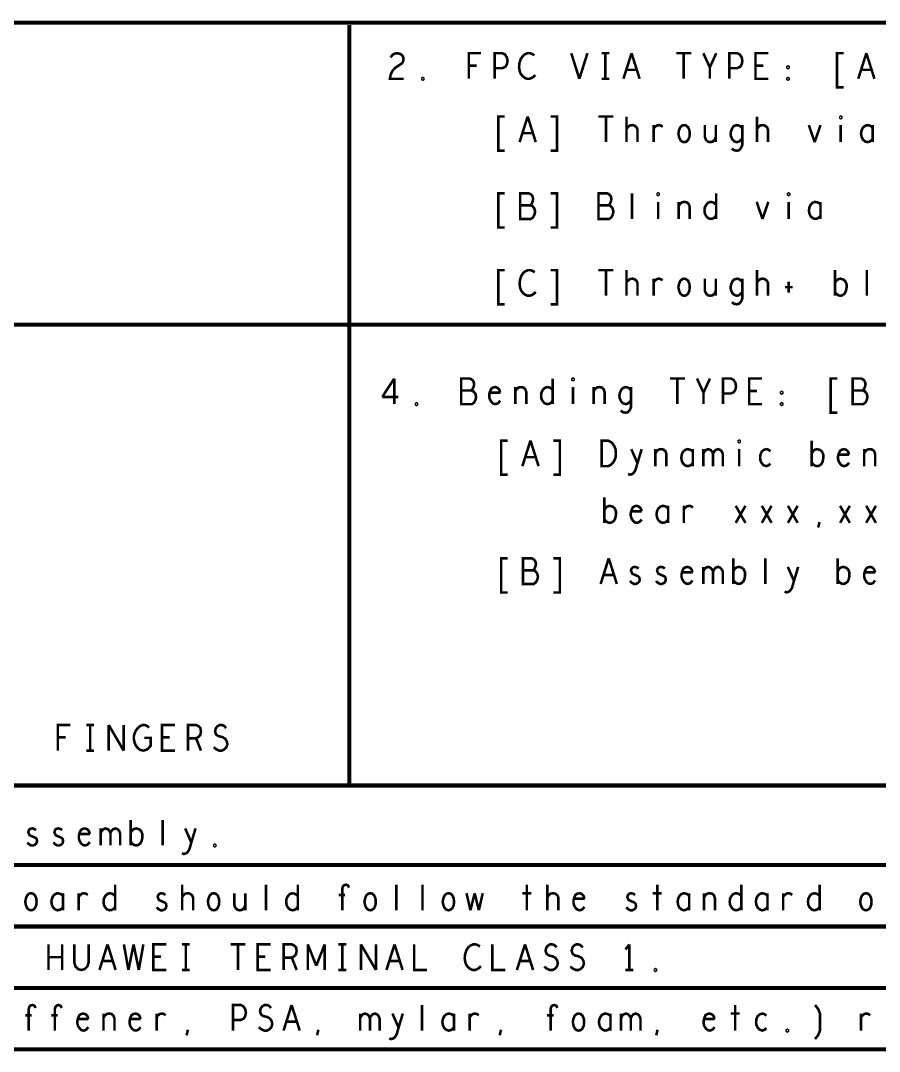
# Model space of a CAD drawing. Header units: millimetres. Extents: x 3885 to 4350, y -149 to 182.
# Drawn here: x 3971.9 to 4014.5, y 6.2 to 57.3 of the extents above; entities that cross this region are included whole.
import ezdxf

# ---------------------------------------------------------------- set-up
doc = ezdxf.new("R2010")
doc.units = ezdxf.units.MM
doc.header["$LTSCALE"] = 23.1
doc.layers.get('0').update_dxf_attribs({"linetype": 'CONTINUOUS'})

msp = doc.modelspace()

# ---------------------------------------------------------------- linework, layer by layer
for points, const_width in [([(3931.728, 57.195), (4058.256, 57.195)], 0.203), ([(3988.171, 57.086), (3988.171, 19.349), (4058.256, 19.349)], 0.203), ([(3990.222, 55.469), (3990.318, 55.596), (3990.431, 55.659), (3990.559, 55.68), (3990.72, 55.638), (3990.833, 55.532), (3990.865, 55.405), (3990.849, 55.278), (3990.784, 55.172), (3990.463, 54.961), (3990.318, 54.812), (3990.222, 54.601), (3990.189, 54.41), (3990.865, 54.41)], 0.127), ([(3994.108, 54.41), (3994.108, 55.68), (3994.719, 55.68)], 0.127), ([(3995.387, 54.41), (3995.387, 55.68), (3995.773, 55.68), (3995.902, 55.617), (3995.998, 55.469), (3996.031, 55.299), (3995.998, 55.13), (3995.918, 55.003), (3995.773, 54.939), (3995.387, 54.939)], 0.127), ([(3997.358, 55.574), (3997.261, 55.638), (3997.149, 55.68), (3997.02, 55.68), (3996.875, 55.617), (3996.763, 55.511), (3996.682, 55.384), (3996.618, 55.172), (3996.602, 54.982), (3996.634, 54.791), (3996.682, 54.664), (3996.779, 54.537), (3996.892, 54.453), (3997.004, 54.41), (3997.117, 54.41), (3997.229, 54.453), (3997.326, 54.516), (3997.406, 54.601)], 0.127), ([(3999.193, 55.68), (3999.595, 54.41)], 0.127), ([(3999.595, 54.41), (3999.997, 55.68)], 0.127), ([(4000.697, 55.68), (4001.083, 55.68)], 0.127), ([(4000.89, 55.68), (4000.89, 54.41)], 0.127), ([(4001.784, 54.41), (4002.186, 55.68)], 0.127), ([(4002.186, 55.68), (4002.588, 54.41)], 0.127), ([(4004.406, 55.68), (4005.147, 55.68)], 0.127), ([(4004.777, 55.68), (4004.777, 54.41)], 0.127), ([(4006.072, 54.41), (4006.072, 54.982), (4005.75, 55.68)], 0.127), ([(4006.394, 55.68), (4006.072, 54.982)], 0.127), ([(4007.046, 54.41), (4007.046, 55.68), (4007.432, 55.68), (4007.56, 55.617), (4007.657, 55.469), (4007.689, 55.299), (4007.657, 55.13), (4007.576, 55.003), (4007.432, 54.939), (4007.046, 54.939)], 0.127), ([(4008.985, 54.41), (4008.341, 54.41), (4008.341, 55.68), (4008.985, 55.68)], 0.127), ([(4012.71, 55.68), (4012.388, 55.68), (4012.388, 53.987), (4012.71, 53.987)], 0.127), ([(4013.442, 54.41), (4013.844, 55.68)], 0.127), ([(4013.844, 55.68), (4014.246, 54.41)], 0.127), ([(3994.494, 55.066), (3994.108, 55.066)], 0.127), ([(4002.443, 54.855), (4001.928, 54.855)], 0.127), ([(4008.727, 55.066), (4008.341, 55.066)], 0.127), ([(4014.102, 54.855), (4013.587, 54.855)], 0.127), ([(4000.697, 54.41), (4001.083, 54.41)], 0.127), ([(3995.894, 52.537), (3995.573, 52.537), (3995.573, 50.843), (3995.894, 50.843)], 0.127), ([(3996.627, 51.267), (3997.029, 52.537)], 0.127), ([(3997.029, 52.537), (3997.431, 51.267)], 0.127), ([(3998.164, 50.843), (3998.485, 50.843), (3998.485, 52.537), (3998.164, 52.537)], 0.127), ([(4000.545, 52.537), (4001.285, 52.537)], 0.127), ([(4000.915, 52.537), (4000.915, 51.267)], 0.127), ([(4001.937, 51.267), (4001.937, 52.537)], 0.127), ([(4001.937, 51.923), (4002.018, 52.029), (4002.098, 52.092), (4002.227, 52.113), (4002.323, 52.092), (4002.436, 52.008), (4002.484, 51.881), (4002.484, 51.267)], 0.127), ([(4003.281, 51.944), (4003.361, 52.029), (4003.442, 52.092), (4003.554, 52.113), (4003.635, 52.092), (4003.731, 52.029)], 0.127), ([(4003.281, 51.267), (4003.281, 52.113)], 0.127), ([(4005.823, 52.113), (4005.823, 51.521), (4005.888, 51.373), (4005.984, 51.288), (4006.097, 51.267), (4006.209, 51.288), (4006.306, 51.373), (4006.37, 51.521)], 0.127), ([(4006.37, 51.267), (4006.37, 52.113)], 0.127), ([(4007.682, 51.944), (4007.618, 52.029), (4007.521, 52.092), (4007.408, 52.113), (4007.28, 52.071), (4007.199, 51.986), (4007.135, 51.838), (4007.103, 51.69), (4007.119, 51.563), (4007.183, 51.415), (4007.28, 51.309), (4007.408, 51.267), (4007.505, 51.288), (4007.618, 51.373), (4007.682, 51.457)], 0.127), ([(4007.167, 50.949), (4007.28, 50.865), (4007.408, 50.843), (4007.521, 50.865), (4007.618, 50.97), (4007.682, 51.119), (4007.682, 52.113)], 0.127), ([(4008.414, 51.267), (4008.414, 52.537)], 0.127), ([(4008.414, 51.923), (4008.495, 52.029), (4008.575, 52.092), (4008.704, 52.113), (4008.8, 52.092), (4008.913, 52.008), (4008.961, 51.881), (4008.961, 51.267)], 0.127), ([(4010.989, 52.113), (4011.278, 51.267)], 0.127), ([(4011.278, 51.267), (4011.568, 52.113)], 0.127), ([(4012.574, 52.113), (4012.574, 51.267)], 0.127), ([(4014.159, 51.965), (4014.095, 52.05), (4013.998, 52.092), (4013.885, 52.113), (4013.773, 52.071), (4013.676, 51.986), (4013.612, 51.859), (4013.58, 51.69), (4013.612, 51.521), (4013.676, 51.394), (4013.773, 51.309), (4013.885, 51.267), (4013.998, 51.288), (4014.095, 51.351), (4014.159, 51.436)], 0.127), ([(4014.159, 51.267), (4014.159, 52.113)], 0.127), ([(3997.286, 51.711), (3996.772, 51.711)], 0.127), ([(3995.894, 48.727), (3995.573, 48.727), (3995.573, 47.033), (3995.894, 47.033)], 0.127), ([(3997.158, 48.134), (3997.222, 48.198), (3997.27, 48.303), (3997.303, 48.452), (3997.27, 48.579), (3997.206, 48.663), (3997.093, 48.727), (3996.659, 48.727), (3996.659, 47.457), (3997.19, 47.457), (3997.303, 47.541), (3997.367, 47.668), (3997.399, 47.817), (3997.367, 47.965), (3997.27, 48.092), (3997.158, 48.134), (3996.659, 48.134)], 0.127), ([(3998.164, 47.033), (3998.485, 47.033), (3998.485, 48.727), (3998.164, 48.727)], 0.127), ([(4001.044, 48.134), (4001.108, 48.198), (4001.157, 48.303), (4001.189, 48.452), (4001.157, 48.579), (4001.092, 48.663), (4000.979, 48.727), (4000.545, 48.727), (4000.545, 47.457), (4001.076, 47.457), (4001.189, 47.541), (4001.253, 47.668), (4001.285, 47.817), (4001.253, 47.965), (4001.157, 48.092), (4001.044, 48.134), (4000.545, 48.134)], 0.127), ([(4002.211, 47.457), (4002.211, 48.727)], 0.127), ([(4006.386, 48.727), (4006.386, 47.457)], 0.127), ([(4003.506, 48.303), (4003.506, 47.457)], 0.127), ([(4004.528, 48.092), (4004.592, 48.198), (4004.689, 48.282), (4004.817, 48.303), (4004.93, 48.282), (4005.027, 48.198), (4005.075, 48.049), (4005.075, 47.457)], 0.127), ([(4004.528, 47.457), (4004.528, 48.303)], 0.127), ([(4006.386, 47.647), (4006.322, 47.541), (4006.226, 47.478), (4006.113, 47.457), (4005.984, 47.499), (4005.888, 47.605), (4005.823, 47.732), (4005.807, 47.88), (4005.823, 48.028), (4005.888, 48.155), (4005.984, 48.261), (4006.113, 48.303), (4006.226, 48.282), (4006.306, 48.24), (4006.386, 48.155)], 0.127), ([(4008.398, 48.303), (4008.688, 47.457)], 0.127), ([(4008.688, 47.457), (4008.977, 48.303)], 0.127), ([(4009.983, 48.303), (4009.983, 47.457)], 0.127), ([(4011.568, 48.155), (4011.504, 48.24), (4011.407, 48.282), (4011.294, 48.303), (4011.182, 48.261), (4011.085, 48.176), (4011.021, 48.049), (4010.989, 47.88), (4011.021, 47.711), (4011.085, 47.584), (4011.182, 47.499), (4011.294, 47.457), (4011.407, 47.478), (4011.504, 47.541), (4011.568, 47.626)], 0.127), ([(4011.568, 47.457), (4011.568, 48.303)], 0.127), ([(3995.894, 44.917), (3995.573, 44.917), (3995.573, 43.223), (3995.894, 43.223)], 0.127), ([(3997.383, 44.811), (3997.286, 44.874), (3997.174, 44.917), (3997.045, 44.917), (3996.9, 44.853), (3996.788, 44.747), (3996.707, 44.62), (3996.643, 44.409), (3996.627, 44.218), (3996.659, 44.028), (3996.707, 43.901), (3996.804, 43.774), (3996.917, 43.689), (3997.029, 43.647), (3997.142, 43.647), (3997.254, 43.689), (3997.351, 43.753), (3997.431, 43.837)], 0.127), ([(3998.164, 43.223), (3998.485, 43.223), (3998.485, 44.917), (3998.164, 44.917)], 0.127), ([(4000.545, 44.917), (4001.285, 44.917)], 0.127), ([(4000.915, 44.917), (4000.915, 43.647)], 0.127), ([(4001.937, 43.647), (4001.937, 44.917)], 0.127), ([(4001.937, 44.303), (4002.018, 44.409), (4002.098, 44.472), (4002.227, 44.493), (4002.323, 44.472), (4002.436, 44.388), (4002.484, 44.261), (4002.484, 43.647)], 0.127), ([(4003.281, 44.324), (4003.361, 44.409), (4003.442, 44.472), (4003.554, 44.493), (4003.635, 44.472), (4003.731, 44.409)], 0.127), ([(4003.281, 43.647), (4003.281, 44.493)], 0.127), ([(4005.823, 44.493), (4005.823, 43.901), (4005.888, 43.753), (4005.984, 43.668), (4006.097, 43.647), (4006.209, 43.668), (4006.306, 43.753), (4006.37, 43.901)], 0.127), ([(4006.37, 43.647), (4006.37, 44.493)], 0.127), ([(4007.682, 44.324), (4007.618, 44.409), (4007.521, 44.472), (4007.408, 44.493), (4007.28, 44.451), (4007.199, 44.366), (4007.135, 44.218), (4007.103, 44.07), (4007.119, 43.943), (4007.183, 43.795), (4007.28, 43.689), (4007.408, 43.647), (4007.505, 43.668), (4007.618, 43.753), (4007.682, 43.837)], 0.127), ([(4007.167, 43.329), (4007.28, 43.245), (4007.408, 43.223), (4007.521, 43.245), (4007.618, 43.35), (4007.682, 43.499), (4007.682, 44.493)], 0.127), ([(4008.414, 43.647), (4008.414, 44.917)], 0.127), ([(4008.414, 44.303), (4008.495, 44.409), (4008.575, 44.472), (4008.704, 44.493), (4008.8, 44.472), (4008.913, 44.388), (4008.961, 44.261), (4008.961, 43.647)], 0.127), ([(4012.284, 43.647), (4012.284, 44.917)], 0.127), ([(4012.284, 44.282), (4012.365, 44.409), (4012.461, 44.472), (4012.558, 44.493), (4012.703, 44.451), (4012.799, 44.366), (4012.863, 44.218), (4012.863, 44.049), (4012.831, 43.88), (4012.767, 43.753), (4012.654, 43.668), (4012.558, 43.647), (4012.461, 43.668), (4012.365, 43.731), (4012.284, 43.837)], 0.127), ([(4013.869, 43.647), (4013.869, 44.917)], 0.127), ([(4009.806, 44.07), (4010.192, 44.07)], 0.127), ([(4009.983, 44.345), (4009.983, 43.795)], 0.127), ([(3931.728, 42.209), (4058.256, 42.209)], 0.203), ([(3990.406, 39.538), (3989.811, 38.628)], 0.127), ([(3990.406, 38.268), (3990.406, 39.538)], 0.127), ([(3994.228, 38.946), (3994.292, 39.009), (3994.341, 39.115), (3994.373, 39.263), (3994.341, 39.39), (3994.276, 39.475), (3994.164, 39.538), (3993.729, 39.538), (3993.729, 38.268), (3994.26, 38.268), (3994.373, 38.353), (3994.437, 38.48), (3994.469, 38.628), (3994.437, 38.776), (3994.341, 38.903), (3994.228, 38.946), (3993.729, 38.946)], 0.127), ([(3998.275, 39.538), (3998.275, 38.268)], 0.127), ([(4004.093, 39.538), (4004.833, 39.538)], 0.127), ([(4004.463, 39.538), (4004.463, 38.268)], 0.127), ([(4005.758, 38.268), (4005.758, 38.84), (4005.436, 39.538)], 0.127), ([(4006.08, 39.538), (4005.758, 38.84)], 0.127), ([(4006.732, 38.268), (4006.732, 39.538), (4007.118, 39.538), (4007.246, 39.475), (4007.343, 39.327), (4007.375, 39.157), (4007.343, 38.988), (4007.262, 38.861), (4007.118, 38.797), (4006.732, 38.797)], 0.127), ([(4008.671, 38.268), (4008.027, 38.268), (4008.027, 39.538), (4008.671, 39.538)], 0.127), ([(4012.396, 39.538), (4012.074, 39.538), (4012.074, 37.845), (4012.396, 37.845)], 0.127), ([(4013.659, 38.946), (4013.723, 39.009), (4013.772, 39.115), (4013.804, 39.263), (4013.772, 39.39), (4013.707, 39.475), (4013.595, 39.538), (4013.16, 39.538), (4013.16, 38.268), (4013.691, 38.268), (4013.804, 38.353), (4013.868, 38.48), (4013.9, 38.628), (4013.868, 38.776), (4013.772, 38.903), (4013.659, 38.946), (4013.16, 38.946)], 0.127), ([(3995.668, 38.84), (3995.62, 38.988), (3995.54, 39.073), (3995.427, 39.115), (3995.314, 39.094), (3995.218, 39.03), (3995.153, 38.882), (3995.121, 38.755), (3995.121, 38.628), (3995.153, 38.501), (3995.234, 38.374), (3995.331, 38.289), (3995.443, 38.268), (3995.556, 38.311), (3995.668, 38.438)], 0.127), ([(3995.153, 38.84), (3995.668, 38.84)], 0.127), ([(3996.417, 38.903), (3996.481, 39.009), (3996.578, 39.094), (3996.706, 39.115), (3996.819, 39.094), (3996.915, 39.009), (3996.964, 38.861), (3996.964, 38.268)], 0.127), ([(3996.417, 38.268), (3996.417, 39.115)], 0.127), ([(3998.275, 38.459), (3998.211, 38.353), (3998.114, 38.289), (3998.002, 38.268), (3997.873, 38.311), (3997.777, 38.416), (3997.712, 38.543), (3997.696, 38.692), (3997.712, 38.84), (3997.777, 38.967), (3997.873, 39.073), (3998.002, 39.115), (3998.114, 39.094), (3998.195, 39.051), (3998.275, 38.967)], 0.127), ([(3999.281, 39.115), (3999.281, 38.268)], 0.127), ([(4000.303, 38.903), (4000.367, 39.009), (4000.464, 39.094), (4000.592, 39.115), (4000.705, 39.094), (4000.802, 39.009), (4000.85, 38.861), (4000.85, 38.268)], 0.127), ([(4000.303, 38.268), (4000.303, 39.115)], 0.127), ([(4002.161, 38.946), (4002.097, 39.03), (4002.001, 39.094), (4001.888, 39.115), (4001.759, 39.073), (4001.679, 38.988), (4001.614, 38.84), (4001.582, 38.692), (4001.598, 38.565), (4001.663, 38.416), (4001.759, 38.311), (4001.888, 38.268), (4001.984, 38.289), (4002.097, 38.374), (4002.161, 38.459)], 0.127), ([(4001.646, 37.951), (4001.759, 37.866), (4001.888, 37.845), (4002.001, 37.866), (4002.097, 37.972), (4002.161, 38.12), (4002.161, 39.115)], 0.127), ([(4008.413, 38.924), (4008.027, 38.924)], 0.127), ([(3989.811, 38.628), (3990.615, 38.628)], 0.127), ([(3996.034, 36.461), (3995.712, 36.461), (3995.712, 34.767), (3996.034, 34.767)], 0.127), ([(3996.766, 35.191), (3997.168, 36.461)], 0.127), ([(3997.168, 36.461), (3997.571, 35.191)], 0.127), ([(3998.303, 34.767), (3998.625, 34.767), (3998.625, 36.461), (3998.303, 36.461)], 0.127), ([(4011.128, 35.191), (4011.128, 36.461)], 0.127), ([(4002.012, 34.81), (4002.109, 34.767), (4002.238, 34.81), (4002.318, 34.894), (4002.382, 35), (4002.479, 35.339), (4002.688, 36.037)], 0.127), ([(4002.173, 36.037), (4002.479, 35.339)], 0.127), ([(4003.372, 35.826), (4003.436, 35.932), (4003.533, 36.016), (4003.661, 36.037), (4003.774, 36.016), (4003.871, 35.932), (4003.919, 35.783), (4003.919, 35.191)], 0.127), ([(4003.372, 35.191), (4003.372, 36.037)], 0.127), ([(4005.23, 35.889), (4005.166, 35.974), (4005.07, 36.016), (4004.957, 36.037), (4004.844, 35.995), (4004.748, 35.91), (4004.684, 35.783), (4004.651, 35.614), (4004.684, 35.445), (4004.748, 35.318), (4004.844, 35.233), (4004.957, 35.191), (4005.07, 35.212), (4005.166, 35.275), (4005.23, 35.36)], 0.127), ([(4005.23, 35.191), (4005.23, 36.037)], 0.127), ([(4005.754, 35.805), (4005.802, 35.91), (4005.882, 35.995), (4005.995, 36.037), (4006.107, 35.995), (4006.188, 35.91), (4006.236, 35.805), (4006.236, 35.191)], 0.127), ([(4005.754, 35.191), (4005.754, 36.037)], 0.127), ([(4006.236, 35.805), (4006.285, 35.91), (4006.365, 35.995), (4006.478, 36.037), (4006.59, 35.995), (4006.671, 35.91), (4006.719, 35.783), (4006.719, 35.191)], 0.127), ([(4007.532, 36.037), (4007.532, 35.191)], 0.127), ([(4009.084, 35.932), (4008.972, 36.016), (4008.875, 36.037), (4008.747, 35.995), (4008.65, 35.91), (4008.586, 35.762), (4008.57, 35.614), (4008.586, 35.466), (4008.65, 35.339), (4008.747, 35.233), (4008.875, 35.191), (4008.988, 35.233), (4009.084, 35.318)], 0.127), ([(4011.128, 35.826), (4011.209, 35.953), (4011.305, 36.016), (4011.402, 36.037), (4011.547, 35.995), (4011.643, 35.91), (4011.707, 35.762), (4011.707, 35.593), (4011.675, 35.424), (4011.611, 35.297), (4011.498, 35.212), (4011.402, 35.191), (4011.305, 35.212), (4011.209, 35.275), (4011.128, 35.381)], 0.127), ([(4012.987, 35.762), (4012.939, 35.91), (4012.858, 35.995), (4012.746, 36.037), (4012.633, 36.016), (4012.536, 35.953), (4012.472, 35.805), (4012.44, 35.678), (4012.44, 35.551), (4012.472, 35.424), (4012.552, 35.297), (4012.649, 35.212), (4012.762, 35.191), (4012.874, 35.233), (4012.987, 35.36)], 0.127), ([(4012.472, 35.762), (4012.987, 35.762)], 0.127), ([(4013.735, 35.826), (4013.8, 35.932), (4013.896, 36.016), (4014.025, 36.037), (4014.137, 36.016), (4014.234, 35.932), (4014.282, 35.783), (4014.282, 35.191)], 0.127), ([(4013.735, 35.191), (4013.735, 36.037)], 0.127), ([(3997.426, 35.635), (3996.911, 35.635)], 0.127), ([(4000.834, 32.378), (4000.834, 33.648)], 0.127), ([(4000.834, 33.013), (4000.914, 33.14), (4001.011, 33.203), (4001.108, 33.224), (4001.252, 33.182), (4001.349, 33.097), (4001.413, 32.949), (4001.413, 32.78), (4001.381, 32.61), (4001.317, 32.483), (4001.204, 32.399), (4001.108, 32.378), (4001.011, 32.399), (4000.914, 32.462), (4000.834, 32.568)], 0.127), ([(4002.692, 32.949), (4002.644, 33.097), (4002.564, 33.182), (4002.451, 33.224), (4002.338, 33.203), (4002.242, 33.14), (4002.178, 32.991), (4002.145, 32.864), (4002.145, 32.737), (4002.178, 32.61), (4002.258, 32.483), (4002.355, 32.399), (4002.467, 32.378), (4002.58, 32.42), (4002.692, 32.547)], 0.127), ([(4004.004, 33.076), (4003.94, 33.161), (4003.843, 33.203), (4003.73, 33.224), (4003.618, 33.182), (4003.521, 33.097), (4003.457, 32.97), (4003.425, 32.801), (4003.457, 32.632), (4003.521, 32.505), (4003.618, 32.42), (4003.73, 32.378), (4003.843, 32.399), (4003.94, 32.462), (4004.004, 32.547)], 0.127), ([(4004.004, 32.378), (4004.004, 33.224)], 0.127), ([(4004.784, 33.055), (4004.865, 33.14), (4004.945, 33.203), (4005.058, 33.224), (4005.138, 33.203), (4005.235, 33.14)], 0.127), ([(4004.784, 32.378), (4004.784, 33.224)], 0.127), ([(4007.842, 33.224), (4007.359, 32.378)], 0.127), ([(4007.359, 33.224), (4007.842, 32.378)], 0.127), ([(4009.137, 33.224), (4008.655, 32.378)], 0.127), ([(4008.655, 33.224), (4009.137, 32.378)], 0.127), ([(4010.433, 33.224), (4009.95, 32.378)], 0.127), ([(4009.95, 33.224), (4010.433, 32.378)], 0.127), ([(4013.023, 33.224), (4012.541, 32.378)], 0.127), ([(4012.541, 33.224), (4013.023, 32.378)], 0.127), ([(4014.319, 33.224), (4013.836, 32.378)], 0.127), ([(4013.836, 33.224), (4014.319, 32.378)], 0.127), ([(4002.178, 32.949), (4002.692, 32.949)], 0.127), ([(4011.454, 32.145), (4011.519, 32.42)], 0.127), ([(3996.034, 30.619), (3995.712, 30.619), (3995.712, 28.925), (3996.034, 28.925)], 0.127), ([(3997.297, 30.026), (3997.362, 30.09), (3997.41, 30.195), (3997.442, 30.344), (3997.41, 30.471), (3997.346, 30.555), (3997.233, 30.619), (3996.798, 30.619), (3996.798, 29.349), (3997.329, 29.349), (3997.442, 29.433), (3997.506, 29.56), (3997.539, 29.709), (3997.506, 29.857), (3997.41, 29.984), (3997.297, 30.026), (3996.798, 30.026)], 0.127), ([(3998.303, 28.925), (3998.625, 28.925), (3998.625, 30.619), (3998.303, 30.619)], 0.127), ([(4000.653, 29.349), (4001.055, 30.619)], 0.127), ([(4001.055, 30.619), (4001.457, 29.349)], 0.127), ([(4002.109, 29.497), (4002.189, 29.412), (4002.302, 29.349), (4002.398, 29.349), (4002.495, 29.391), (4002.559, 29.455), (4002.591, 29.539), (4002.575, 29.666), (4002.511, 29.73), (4002.221, 29.857), (4002.157, 30.005), (4002.189, 30.111), (4002.254, 30.174), (4002.35, 30.195), (4002.447, 30.174), (4002.543, 30.111)], 0.127), ([(4003.404, 29.497), (4003.485, 29.412), (4003.597, 29.349), (4003.694, 29.349), (4003.79, 29.391), (4003.855, 29.455), (4003.887, 29.539), (4003.871, 29.666), (4003.806, 29.73), (4003.517, 29.857), (4003.452, 30.005), (4003.485, 30.111), (4003.549, 30.174), (4003.645, 30.195), (4003.742, 30.174), (4003.839, 30.111)], 0.127), ([(4005.214, 29.92), (4005.166, 30.068), (4005.086, 30.153), (4004.973, 30.195), (4004.86, 30.174), (4004.764, 30.111), (4004.7, 29.963), (4004.667, 29.836), (4004.667, 29.709), (4004.7, 29.582), (4004.78, 29.455), (4004.877, 29.37), (4004.989, 29.349), (4005.102, 29.391), (4005.214, 29.518)], 0.127), ([(4005.754, 29.963), (4005.802, 30.068), (4005.882, 30.153), (4005.995, 30.195), (4006.107, 30.153), (4006.188, 30.068), (4006.236, 29.963), (4006.236, 29.349)], 0.127), ([(4005.754, 29.349), (4005.754, 30.195)], 0.127), ([(4006.236, 29.963), (4006.285, 30.068), (4006.365, 30.153), (4006.478, 30.195), (4006.59, 30.153), (4006.671, 30.068), (4006.719, 29.941), (4006.719, 29.349)], 0.127), ([(4007.242, 29.349), (4007.242, 30.619)], 0.127), ([(4007.242, 29.984), (4007.323, 30.111), (4007.419, 30.174), (4007.516, 30.195), (4007.66, 30.153), (4007.757, 30.068), (4007.821, 29.92), (4007.821, 29.751), (4007.789, 29.582), (4007.725, 29.455), (4007.612, 29.37), (4007.516, 29.349), (4007.419, 29.37), (4007.323, 29.433), (4007.242, 29.539)], 0.127), ([(4008.827, 29.349), (4008.827, 30.619)], 0.127), ([(4009.785, 28.968), (4009.881, 28.925), (4010.01, 28.968), (4010.09, 29.052), (4010.155, 29.158), (4010.251, 29.497), (4010.46, 30.195)], 0.127), ([(4009.945, 30.195), (4010.251, 29.497)], 0.127), ([(4012.424, 29.349), (4012.424, 30.619)], 0.127), ([(4012.424, 29.984), (4012.504, 30.111), (4012.601, 30.174), (4012.697, 30.195), (4012.842, 30.153), (4012.939, 30.068), (4013.003, 29.92), (4013.003, 29.751), (4012.971, 29.582), (4012.906, 29.455), (4012.794, 29.37), (4012.697, 29.349), (4012.601, 29.37), (4012.504, 29.433), (4012.424, 29.539)], 0.127), ([(4014.282, 29.92), (4014.234, 30.068), (4014.153, 30.153), (4014.041, 30.195), (4013.928, 30.174), (4013.832, 30.111), (4013.767, 29.963), (4013.735, 29.836), (4013.735, 29.709), (4013.767, 29.582), (4013.848, 29.455), (4013.944, 29.37), (4014.057, 29.349), (4014.169, 29.391), (4014.282, 29.518)], 0.127), ([(4001.312, 29.793), (4000.797, 29.793)], 0.127), ([(4004.7, 29.92), (4005.214, 29.92)], 0.127), ([(4013.767, 29.92), (4014.282, 29.92)], 0.127), ([(3973.705, 21.077), (3973.705, 22.347), (3974.316, 22.347)], 0.127), ([(3975.113, 22.347), (3975.499, 22.347)], 0.127), ([(3975.306, 22.347), (3975.306, 21.077)], 0.127), ([(3976.231, 21.077), (3976.231, 22.347)], 0.127), ([(3976.231, 22.347), (3976.971, 21.077)], 0.127), ([(3976.971, 21.077), (3976.971, 22.347)], 0.127), ([(3977.993, 21.712), (3978.315, 21.712), (3978.315, 21.331), (3978.218, 21.204), (3978.106, 21.12), (3977.945, 21.077), (3977.784, 21.12), (3977.671, 21.204), (3977.575, 21.331), (3977.51, 21.479), (3977.478, 21.649), (3977.478, 21.797), (3977.51, 21.924), (3977.575, 22.072), (3977.671, 22.199), (3977.768, 22.284), (3977.896, 22.347), (3978.009, 22.347), (3978.138, 22.305), (3978.234, 22.22)], 0.127), ([(3979.514, 21.077), (3978.87, 21.077), (3978.87, 22.347), (3979.514, 22.347)], 0.127), ([(3980.165, 21.077), (3980.165, 22.347), (3980.568, 22.347), (3980.696, 22.284), (3980.777, 22.199), (3980.809, 22.03), (3980.777, 21.86), (3980.68, 21.755), (3980.568, 21.691), (3980.165, 21.691)], 0.127), ([(3981.445, 21.247), (3981.574, 21.141), (3981.718, 21.077), (3981.847, 21.077), (3981.976, 21.141), (3982.072, 21.247), (3982.12, 21.395), (3982.088, 21.543), (3982.008, 21.67), (3981.863, 21.755), (3981.67, 21.797), (3981.557, 21.882), (3981.509, 22.03), (3981.541, 22.178), (3981.622, 22.284), (3981.734, 22.347), (3981.847, 22.347), (3981.96, 22.305), (3982.056, 22.199)], 0.127), ([(3974.091, 21.733), (3973.705, 21.733)], 0.127), ([(3979.256, 21.733), (3978.87, 21.733)], 0.127), ([(3980.568, 21.691), (3980.809, 21.077)], 0.127), ([(3975.113, 21.077), (3975.499, 21.077)], 0.127), ([(3931.728, 19.349), (3988.171, 19.349)], 0.203), ([(3977.32, 16.372), (3977.32, 17.642)], 0.127), ([(3978.905, 16.372), (3978.905, 17.642)], 0.127), ([(3972.187, 16.52), (3972.268, 16.436), (3972.38, 16.372), (3972.477, 16.372), (3972.573, 16.414), (3972.637, 16.478), (3972.67, 16.563), (3972.654, 16.69), (3972.589, 16.753), (3972.3, 16.88), (3972.235, 17.028), (3972.268, 17.134), (3972.332, 17.198), (3972.428, 17.219), (3972.525, 17.198), (3972.621, 17.134)], 0.127), ([(3973.482, 16.52), (3973.563, 16.436), (3973.676, 16.372), (3973.772, 16.372), (3973.869, 16.414), (3973.933, 16.478), (3973.965, 16.563), (3973.949, 16.69), (3973.885, 16.753), (3973.595, 16.88), (3973.531, 17.028), (3973.563, 17.134), (3973.627, 17.198), (3973.724, 17.219), (3973.82, 17.198), (3973.917, 17.134)], 0.127), ([(3975.293, 16.944), (3975.244, 17.092), (3975.164, 17.176), (3975.051, 17.219), (3974.939, 17.198), (3974.842, 17.134), (3974.778, 16.986), (3974.746, 16.859), (3974.746, 16.732), (3974.778, 16.605), (3974.858, 16.478), (3974.955, 16.393), (3975.067, 16.372), (3975.18, 16.414), (3975.293, 16.541)], 0.127), ([(3974.778, 16.944), (3975.293, 16.944)], 0.127), ([(3975.832, 16.986), (3975.88, 17.092), (3975.961, 17.176), (3976.073, 17.219), (3976.186, 17.176), (3976.266, 17.092), (3976.315, 16.986), (3976.315, 16.372)], 0.127), ([(3975.832, 16.372), (3975.832, 17.219)], 0.127), ([(3976.315, 16.986), (3976.363, 17.092), (3976.443, 17.176), (3976.556, 17.219), (3976.668, 17.176), (3976.749, 17.092), (3976.797, 16.965), (3976.797, 16.372)], 0.127), ([(3977.32, 17.007), (3977.401, 17.134), (3977.497, 17.198), (3977.594, 17.219), (3977.739, 17.176), (3977.835, 17.092), (3977.9, 16.944), (3977.9, 16.774), (3977.867, 16.605), (3977.803, 16.478), (3977.69, 16.393), (3977.594, 16.372), (3977.497, 16.393), (3977.401, 16.457), (3977.32, 16.563)], 0.127), ([(3979.863, 15.991), (3979.959, 15.949), (3980.088, 15.991), (3980.169, 16.076), (3980.233, 16.182), (3980.33, 16.52), (3980.539, 17.219)], 0.127), ([(3980.024, 17.219), (3980.33, 16.52)], 0.127), ([(3931.747, 15.401), (4058.256, 15.401)], 0.203), ([(3976.55, 14.427), (3976.55, 13.157)], 0.127), ([(3979.873, 13.157), (3979.873, 14.427)], 0.127), ([(3984.033, 13.157), (3984.033, 14.427)], 0.127), ([(3985.618, 14.427), (3985.618, 13.157)], 0.127), ([(3987.823, 13.157), (3987.823, 14.236), (3987.855, 14.342), (3987.919, 14.406), (3988.016, 14.427), (3988.112, 14.384), (3988.16, 14.279)], 0.127), ([(3990.51, 13.157), (3990.51, 14.427)], 0.127), ([(3991.805, 13.157), (3991.805, 14.427)], 0.127), ([(3996.987, 14.427), (3996.987, 13.157)], 0.127), ([(3998.009, 13.157), (3998.009, 14.427)], 0.127), ([(4003.464, 14.427), (4003.464, 13.157)], 0.127), ([(4007.64, 14.427), (4007.64, 13.157)], 0.127), ([(4011.526, 14.427), (4011.526, 13.157)], 0.127), ([(3973.959, 13.855), (3973.895, 13.94), (3973.798, 13.982), (3973.686, 14.003), (3973.573, 13.961), (3973.477, 13.876), (3973.412, 13.749), (3973.38, 13.58), (3973.412, 13.411), (3973.477, 13.284), (3973.573, 13.199), (3973.686, 13.157), (3973.798, 13.178), (3973.895, 13.241), (3973.959, 13.326)], 0.127), ([(3973.959, 13.157), (3973.959, 14.003)], 0.127), ([(3974.74, 13.834), (3974.82, 13.919), (3974.901, 13.982), (3975.013, 14.003), (3975.094, 13.982), (3975.19, 13.919)], 0.127), ([(3974.74, 13.157), (3974.74, 14.003)], 0.127), ([(3976.55, 13.347), (3976.486, 13.241), (3976.389, 13.178), (3976.276, 13.157), (3976.148, 13.199), (3976.051, 13.305), (3975.987, 13.432), (3975.971, 13.58), (3975.987, 13.728), (3976.051, 13.855), (3976.148, 13.961), (3976.276, 14.003), (3976.389, 13.982), (3976.47, 13.94), (3976.55, 13.855)], 0.127), ([(3978.61, 13.305), (3978.69, 13.22), (3978.803, 13.157), (3978.9, 13.157), (3978.996, 13.199), (3979.06, 13.263), (3979.093, 13.347), (3979.077, 13.474), (3979.012, 13.538), (3978.722, 13.665), (3978.658, 13.813), (3978.69, 13.919), (3978.755, 13.982), (3978.851, 14.003), (3978.948, 13.982), (3979.044, 13.919)], 0.127), ([(3979.873, 13.813), (3979.954, 13.919), (3980.034, 13.982), (3980.163, 14.003), (3980.259, 13.982), (3980.372, 13.898), (3980.42, 13.771), (3980.42, 13.157)], 0.127), ([(3982.464, 14.003), (3982.464, 13.411), (3982.528, 13.263), (3982.625, 13.178), (3982.737, 13.157), (3982.85, 13.178), (3982.947, 13.263), (3983.011, 13.411)], 0.127), ([(3983.011, 13.157), (3983.011, 14.003)], 0.127), ([(3985.618, 13.347), (3985.554, 13.241), (3985.457, 13.178), (3985.344, 13.157), (3985.216, 13.199), (3985.119, 13.305), (3985.055, 13.432), (3985.039, 13.58), (3985.055, 13.728), (3985.119, 13.855), (3985.216, 13.961), (3985.344, 14.003), (3985.457, 13.982), (3985.537, 13.94), (3985.618, 13.855)], 0.127), ([(3987.967, 13.919), (3987.646, 13.919)], 0.127), ([(3993.994, 14.003), (3994.187, 13.157)], 0.127), ([(3994.187, 13.157), (3994.396, 14.003)], 0.127), ([(3994.396, 14.003), (3994.605, 13.157)], 0.127), ([(3994.605, 13.157), (3994.798, 14.003)], 0.127), ([(3996.762, 14.003), (3997.212, 14.003)], 0.127), ([(3998.009, 13.813), (3998.089, 13.919), (3998.17, 13.982), (3998.298, 14.003), (3998.395, 13.982), (3998.508, 13.898), (3998.556, 13.771), (3998.556, 13.157)], 0.127), ([(3999.851, 13.728), (3999.803, 13.876), (3999.722, 13.961), (3999.61, 14.003), (3999.497, 13.982), (3999.401, 13.919), (3999.336, 13.771), (3999.304, 13.644), (3999.304, 13.517), (3999.336, 13.39), (3999.417, 13.263), (3999.513, 13.178), (3999.626, 13.157), (3999.738, 13.199), (3999.851, 13.326)], 0.127), ([(4001.927, 13.305), (4002.008, 13.22), (4002.12, 13.157), (4002.217, 13.157), (4002.313, 13.199), (4002.378, 13.263), (4002.41, 13.347), (4002.394, 13.474), (4002.329, 13.538), (4002.04, 13.665), (4001.975, 13.813), (4002.008, 13.919), (4002.072, 13.982), (4002.168, 14.003), (4002.265, 13.982), (4002.361, 13.919)], 0.127), ([(4003.239, 14.003), (4003.689, 14.003)], 0.127), ([(4005.049, 13.855), (4004.985, 13.94), (4004.888, 13.982), (4004.775, 14.003), (4004.663, 13.961), (4004.566, 13.876), (4004.502, 13.749), (4004.47, 13.58), (4004.502, 13.411), (4004.566, 13.284), (4004.663, 13.199), (4004.775, 13.157), (4004.888, 13.178), (4004.985, 13.241), (4005.049, 13.326)], 0.127), ([(4005.049, 13.157), (4005.049, 14.003)], 0.127), ([(4005.781, 13.792), (4005.846, 13.898), (4005.942, 13.982), (4006.071, 14.003), (4006.183, 13.982), (4006.28, 13.898), (4006.328, 13.749), (4006.328, 13.157)], 0.127), ([(4005.781, 13.157), (4005.781, 14.003)], 0.127), ([(4007.64, 13.347), (4007.575, 13.241), (4007.479, 13.178), (4007.366, 13.157), (4007.238, 13.199), (4007.141, 13.305), (4007.077, 13.432), (4007.06, 13.58), (4007.077, 13.728), (4007.141, 13.855), (4007.238, 13.961), (4007.366, 14.003), (4007.479, 13.982), (4007.559, 13.94), (4007.64, 13.855)], 0.127), ([(4008.935, 13.855), (4008.871, 13.94), (4008.774, 13.982), (4008.661, 14.003), (4008.549, 13.961), (4008.452, 13.876), (4008.388, 13.749), (4008.356, 13.58), (4008.388, 13.411), (4008.452, 13.284), (4008.549, 13.199), (4008.661, 13.157), (4008.774, 13.178), (4008.871, 13.241), (4008.935, 13.326)], 0.127), ([(4008.935, 13.157), (4008.935, 14.003)], 0.127), ([(4009.716, 13.834), (4009.796, 13.919), (4009.877, 13.982), (4009.989, 14.003), (4010.07, 13.982), (4010.166, 13.919)], 0.127), ([(4009.716, 13.157), (4009.716, 14.003)], 0.127), ([(4011.526, 13.347), (4011.462, 13.241), (4011.365, 13.178), (4011.252, 13.157), (4011.124, 13.199), (4011.027, 13.305), (4010.963, 13.432), (4010.947, 13.58), (4010.963, 13.728), (4011.027, 13.855), (4011.124, 13.961), (4011.252, 14.003), (4011.365, 13.982), (4011.445, 13.94), (4011.526, 13.855)], 0.127), ([(3999.336, 13.728), (3999.851, 13.728)], 0.127), ([(3931.747, 12.353), (4058.256, 12.353)], 0.203), ([(3973.241, 10.194), (3973.241, 11.464)], 0.127), ([(3973.917, 11.464), (3973.917, 10.194)], 0.127), ([(3974.52, 11.464), (3974.52, 10.554), (3974.585, 10.364), (3974.713, 10.237), (3974.874, 10.194), (3975.035, 10.237), (3975.164, 10.364), (3975.228, 10.554), (3975.228, 11.464)], 0.127), ([(3975.767, 10.194), (3976.17, 11.464)], 0.127), ([(3976.17, 11.464), (3976.572, 10.194)], 0.127), ([(3976.982, 11.464), (3977.208, 10.194)], 0.127), ([(3977.208, 10.194), (3977.465, 11.464)], 0.127), ([(3977.465, 11.464), (3977.722, 10.194)], 0.127), ([(3977.722, 10.194), (3977.948, 11.464)], 0.127), ([(3979.082, 10.194), (3978.439, 10.194), (3978.439, 11.464), (3979.082, 11.464)], 0.127), ([(3979.863, 11.464), (3980.249, 11.464)], 0.127), ([(3980.056, 11.464), (3980.056, 10.194)], 0.127), ([(3982.276, 11.464), (3983.017, 11.464)], 0.127), ([(3982.647, 11.464), (3982.647, 10.194)], 0.127), ([(3984.264, 10.194), (3983.62, 10.194), (3983.62, 11.464), (3984.264, 11.464)], 0.127), ([(3984.916, 10.194), (3984.916, 11.464), (3985.318, 11.464), (3985.446, 11.401), (3985.527, 11.316), (3985.559, 11.147), (3985.527, 10.978), (3985.43, 10.872), (3985.318, 10.808), (3984.916, 10.808)], 0.127), ([(3986.114, 10.194), (3986.114, 11.464)], 0.127), ([(3986.114, 11.464), (3986.533, 10.406)], 0.127), ([(3986.533, 10.406), (3986.951, 11.464)], 0.127), ([(3986.951, 11.464), (3986.951, 10.194)], 0.127), ([(3987.635, 11.464), (3988.021, 11.464)], 0.127), ([(3987.828, 11.464), (3987.828, 10.194)], 0.127), ([(3988.753, 10.194), (3988.753, 11.464)], 0.127), ([(3988.753, 11.464), (3989.494, 10.194)], 0.127), ([(3989.494, 10.194), (3989.494, 11.464)], 0.127), ([(3990.017, 10.194), (3990.419, 11.464)], 0.127), ([(3990.419, 11.464), (3990.821, 10.194)], 0.127), ([(3991.393, 11.464), (3991.393, 10.194), (3992.036, 10.194)], 0.127), ([(3994.659, 11.359), (3994.562, 11.422), (3994.45, 11.464), (3994.321, 11.464), (3994.176, 11.401), (3994.064, 11.295), (3993.983, 11.168), (3993.919, 10.956), (3993.903, 10.766), (3993.935, 10.575), (3993.983, 10.448), (3994.08, 10.321), (3994.193, 10.237), (3994.305, 10.194), (3994.418, 10.194), (3994.53, 10.237), (3994.627, 10.3), (3994.707, 10.385)], 0.127), ([(3995.279, 11.464), (3995.279, 10.194), (3995.922, 10.194)], 0.127), ([(3996.494, 10.194), (3996.896, 11.464)], 0.127), ([(3996.896, 11.464), (3997.298, 10.194)], 0.127), ([(3997.854, 10.364), (3997.982, 10.258), (3998.127, 10.194), (3998.256, 10.194), (3998.384, 10.258), (3998.481, 10.364), (3998.529, 10.512), (3998.497, 10.66), (3998.417, 10.787), (3998.272, 10.872), (3998.079, 10.914), (3997.966, 10.999), (3997.918, 11.147), (3997.95, 11.295), (3998.031, 11.401), (3998.143, 11.464), (3998.256, 11.464), (3998.368, 11.422), (3998.465, 11.316)], 0.127), ([(3999.149, 10.364), (3999.278, 10.258), (3999.422, 10.194), (3999.551, 10.194), (3999.68, 10.258), (3999.776, 10.364), (3999.825, 10.512), (3999.792, 10.66), (3999.712, 10.787), (3999.567, 10.872), (3999.374, 10.914), (3999.261, 10.999), (3999.213, 11.147), (3999.245, 11.295), (3999.326, 11.401), (3999.438, 11.464), (3999.551, 11.464), (3999.664, 11.422), (3999.76, 11.316)], 0.127), ([(4002.078, 11.464), (4001.884, 11.21)], 0.127), ([(4002.078, 10.194), (4002.078, 11.464)], 0.127), ([(3973.917, 10.829), (3973.241, 10.829)], 0.127), ([(3978.825, 10.851), (3978.439, 10.851)], 0.127), ([(3984.006, 10.851), (3983.62, 10.851)], 0.127), ([(3985.318, 10.808), (3985.559, 10.194)], 0.127), ([(3976.427, 10.639), (3975.912, 10.639)], 0.127), ([(3979.863, 10.194), (3980.249, 10.194)], 0.127), ([(3987.635, 10.194), (3988.021, 10.194)], 0.127), ([(3990.676, 10.639), (3990.162, 10.639)], 0.127), ([(3997.153, 10.639), (3996.639, 10.639)], 0.127), ([(4001.884, 10.194), (4002.271, 10.194)], 0.127), ([(3931.747, 9.305), (4058.256, 9.305)], 0.203), ([(3972.259, 7.187), (3972.259, 8.267), (3972.291, 8.373), (3972.356, 8.436), (3972.452, 8.457), (3972.549, 8.415), (3972.597, 8.309)], 0.127), ([(3973.555, 7.187), (3973.555, 8.267), (3973.587, 8.373), (3973.651, 8.436), (3973.748, 8.457), (3973.844, 8.415), (3973.892, 8.309)], 0.127), ([(3982.397, 7.187), (3982.397, 8.457), (3982.783, 8.457), (3982.912, 8.394), (3983.008, 8.246), (3983.041, 8.076), (3983.008, 7.907), (3982.928, 7.78), (3982.783, 7.716), (3982.397, 7.716)], 0.127), ([(3983.676, 7.357), (3983.805, 7.251), (3983.95, 7.187), (3984.079, 7.187), (3984.207, 7.251), (3984.304, 7.357), (3984.352, 7.505), (3984.32, 7.653), (3984.24, 7.78), (3984.095, 7.865), (3983.902, 7.907), (3983.789, 7.992), (3983.741, 8.14), (3983.773, 8.288), (3983.854, 8.394), (3983.966, 8.457), (3984.079, 8.457), (3984.191, 8.415), (3984.288, 8.309)], 0.127), ([(3984.908, 7.187), (3985.31, 8.457)], 0.127), ([(3985.31, 8.457), (3985.712, 7.187)], 0.127), ([(3991.787, 7.187), (3991.787, 8.457)], 0.127), ([(3998.167, 7.187), (3998.167, 8.267), (3998.199, 8.373), (3998.264, 8.436), (3998.36, 8.457), (3998.457, 8.415), (3998.505, 8.309)], 0.127), ([(4007.332, 8.457), (4007.332, 7.187)], 0.127), ([(4011.298, 6.764), (4011.459, 6.976), (4011.54, 7.187), (4011.54, 8.034), (4011.459, 8.246), (4011.298, 8.457)], 0.127), ([(3972.404, 7.949), (3972.082, 7.949)], 0.127), ([(3973.699, 7.949), (3973.378, 7.949)], 0.127), ([(3975.22, 7.759), (3975.172, 7.907), (3975.091, 7.992), (3974.979, 8.034), (3974.866, 8.013), (3974.769, 7.949), (3974.705, 7.801), (3974.673, 7.674), (3974.673, 7.547), (3974.705, 7.42), (3974.786, 7.293), (3974.882, 7.208), (3974.995, 7.187), (3975.107, 7.23), (3975.22, 7.357)], 0.127), ([(3974.705, 7.759), (3975.22, 7.759)], 0.127), ([(3975.968, 7.822), (3976.033, 7.928), (3976.129, 8.013), (3976.258, 8.034), (3976.371, 8.013), (3976.467, 7.928), (3976.515, 7.78), (3976.515, 7.187)], 0.127), ([(3975.968, 7.187), (3975.968, 8.034)], 0.127), ([(3977.811, 7.759), (3977.763, 7.907), (3977.682, 7.992), (3977.57, 8.034), (3977.457, 8.013), (3977.36, 7.949), (3977.296, 7.801), (3977.264, 7.674), (3977.264, 7.547), (3977.296, 7.42), (3977.377, 7.293), (3977.473, 7.208), (3977.586, 7.187), (3977.698, 7.23), (3977.811, 7.357)], 0.127), ([(3977.296, 7.759), (3977.811, 7.759)], 0.127), ([(3978.607, 7.865), (3978.688, 7.949), (3978.768, 8.013), (3978.881, 8.034), (3978.961, 8.013), (3979.058, 7.949)], 0.127), ([(3978.607, 7.187), (3978.607, 8.034)], 0.127), ([(3985.567, 7.632), (3985.052, 7.632)], 0.127), ([(3988.713, 7.801), (3988.762, 7.907), (3988.842, 7.992), (3988.955, 8.034), (3989.067, 7.992), (3989.148, 7.907), (3989.196, 7.801), (3989.196, 7.187)], 0.127), ([(3988.713, 7.187), (3988.713, 8.034)], 0.127), ([(3989.196, 7.801), (3989.244, 7.907), (3989.325, 7.992), (3989.437, 8.034), (3989.55, 7.992), (3989.63, 7.907), (3989.679, 7.78), (3989.679, 7.187)], 0.127), ([(3990.153, 6.806), (3990.25, 6.764), (3990.379, 6.806), (3990.459, 6.891), (3990.524, 6.997), (3990.62, 7.335), (3990.829, 8.034)], 0.127), ([(3990.314, 8.034), (3990.62, 7.335)], 0.127), ([(3993.372, 7.886), (3993.307, 7.97), (3993.211, 8.013), (3993.098, 8.034), (3992.986, 7.992), (3992.889, 7.907), (3992.825, 7.78), (3992.793, 7.611), (3992.825, 7.441), (3992.889, 7.314), (3992.986, 7.23), (3993.098, 7.187), (3993.211, 7.208), (3993.307, 7.272), (3993.372, 7.357)], 0.127), ([(3993.372, 7.187), (3993.372, 8.034)], 0.127), ([(3994.152, 7.865), (3994.233, 7.949), (3994.313, 8.013), (3994.426, 8.034), (3994.506, 8.013), (3994.603, 7.949)], 0.127), ([(3994.152, 7.187), (3994.152, 8.034)], 0.127), ([(3998.312, 7.949), (3997.99, 7.949)], 0.127), ([(4001.144, 7.886), (4001.08, 7.97), (4000.983, 8.013), (4000.871, 8.034), (4000.758, 7.992), (4000.661, 7.907), (4000.597, 7.78), (4000.565, 7.611), (4000.597, 7.441), (4000.661, 7.314), (4000.758, 7.23), (4000.871, 7.187), (4000.983, 7.208), (4001.08, 7.272), (4001.144, 7.357)], 0.127), ([(4001.144, 7.187), (4001.144, 8.034)], 0.127), ([(4001.667, 7.801), (4001.716, 7.907), (4001.796, 7.992), (4001.909, 8.034), (4002.021, 7.992), (4002.102, 7.907), (4002.15, 7.801), (4002.15, 7.187)], 0.127), ([(4001.667, 7.187), (4001.667, 8.034)], 0.127), ([(4002.15, 7.801), (4002.198, 7.907), (4002.279, 7.992), (4002.391, 8.034), (4002.504, 7.992), (4002.584, 7.907), (4002.633, 7.78), (4002.633, 7.187)], 0.127), ([(4006.31, 7.759), (4006.261, 7.907), (4006.181, 7.992), (4006.068, 8.034), (4005.956, 8.013), (4005.859, 7.949), (4005.795, 7.801), (4005.763, 7.674), (4005.763, 7.547), (4005.795, 7.42), (4005.875, 7.293), (4005.972, 7.208), (4006.084, 7.187), (4006.197, 7.23), (4006.31, 7.357)], 0.127), ([(4005.795, 7.759), (4006.31, 7.759)], 0.127), ([(4007.106, 8.034), (4007.557, 8.034)], 0.127), ([(4008.884, 7.928), (4008.772, 8.013), (4008.675, 8.034), (4008.546, 7.992), (4008.45, 7.907), (4008.386, 7.759), (4008.37, 7.611), (4008.386, 7.462), (4008.45, 7.335), (4008.546, 7.23), (4008.675, 7.187), (4008.788, 7.23), (4008.884, 7.314)], 0.127), ([(4013.583, 7.865), (4013.664, 7.949), (4013.744, 8.013), (4013.857, 8.034), (4013.937, 8.013), (4014.034, 7.949)], 0.127), ([(4013.583, 7.187), (4013.583, 8.034)], 0.127), ([(3980.096, 6.954), (3980.16, 7.23)], 0.127), ([(3986.573, 6.954), (3986.637, 7.23)], 0.127), ([(3995.641, 6.954), (3995.705, 7.23)], 0.127), ([(4003.413, 6.954), (4003.478, 7.23)], 0.127), ([(3931.747, 6.257), (4058.256, 6.257)], 0.203)]:
    msp.add_lwpolyline(points, dxfattribs=dict(const_width=const_width))
at = {"const_width": 0.127}
for points in [[(4009.958, 54.939), (4009.926, 54.961), (4009.926, 55.003), (4009.958, 55.024), (4009.99, 55.003), (4009.99, 54.961)], [(3991.823, 54.368), (3991.79, 54.389), (3991.79, 54.431), (3991.823, 54.453), (3991.855, 54.431), (3991.855, 54.389)], [(4009.958, 54.368), (4009.926, 54.389), (4009.926, 54.431), (4009.958, 54.453), (4009.99, 54.431), (4009.99, 54.389)], [(4004.801, 51.267), (4004.705, 51.288), (4004.608, 51.373), (4004.544, 51.521), (4004.512, 51.69), (4004.544, 51.859), (4004.608, 52.008), (4004.705, 52.092), (4004.801, 52.113), (4004.898, 52.092), (4004.994, 52.008), (4005.059, 51.859), (4005.075, 51.69), (4005.059, 51.521), (4004.994, 51.373), (4004.898, 51.288)], [(4012.574, 52.452), (4012.542, 52.473), (4012.542, 52.516), (4012.574, 52.537), (4012.606, 52.516), (4012.606, 52.473)], [(4003.506, 48.642), (4003.474, 48.663), (4003.474, 48.706), (4003.506, 48.727), (4003.538, 48.706), (4003.538, 48.663)], [(4009.983, 48.642), (4009.951, 48.663), (4009.951, 48.706), (4009.983, 48.727), (4010.015, 48.706), (4010.015, 48.663)], [(4004.801, 43.647), (4004.705, 43.668), (4004.608, 43.753), (4004.544, 43.901), (4004.512, 44.07), (4004.544, 44.239), (4004.608, 44.388), (4004.705, 44.472), (4004.801, 44.493), (4004.898, 44.472), (4004.994, 44.388), (4005.059, 44.239), (4005.075, 44.07), (4005.059, 43.901), (4004.994, 43.753), (4004.898, 43.668)], [(3999.281, 39.454), (3999.249, 39.475), (3999.249, 39.517), (3999.281, 39.538), (3999.313, 39.517), (3999.313, 39.475)], [(4009.644, 38.797), (4009.612, 38.819), (4009.612, 38.861), (4009.644, 38.882), (4009.676, 38.861), (4009.676, 38.819)], [(3991.509, 38.226), (3991.476, 38.247), (3991.476, 38.289), (3991.509, 38.311), (3991.541, 38.289), (3991.541, 38.247)], [(4009.644, 38.226), (4009.612, 38.247), (4009.612, 38.289), (4009.644, 38.311), (4009.676, 38.289), (4009.676, 38.247)], [(4000.701, 35.191), (4000.701, 36.461), (4001.022, 36.461), (4001.151, 36.397), (4001.248, 36.313), (4001.328, 36.186), (4001.392, 36.037), (4001.408, 35.826), (4001.392, 35.614), (4001.328, 35.466), (4001.248, 35.339), (4001.151, 35.254), (4001.022, 35.191)], [(4007.532, 36.376), (4007.499, 36.397), (4007.499, 36.44), (4007.532, 36.461), (4007.564, 36.44), (4007.564, 36.397)], [(3981.496, 16.33), (3981.464, 16.351), (3981.464, 16.393), (3981.496, 16.414), (3981.528, 16.393), (3981.528, 16.351)], [(3972.374, 13.157), (3972.278, 13.178), (3972.181, 13.263), (3972.117, 13.411), (3972.085, 13.58), (3972.117, 13.749), (3972.181, 13.898), (3972.278, 13.982), (3972.374, 14.003), (3972.471, 13.982), (3972.567, 13.898), (3972.632, 13.749), (3972.648, 13.58), (3972.632, 13.411), (3972.567, 13.263), (3972.471, 13.178)], [(3981.442, 13.157), (3981.346, 13.178), (3981.249, 13.263), (3981.185, 13.411), (3981.152, 13.58), (3981.185, 13.749), (3981.249, 13.898), (3981.346, 13.982), (3981.442, 14.003), (3981.539, 13.982), (3981.635, 13.898), (3981.699, 13.749), (3981.716, 13.58), (3981.699, 13.411), (3981.635, 13.263), (3981.539, 13.178)], [(3989.214, 13.157), (3989.118, 13.178), (3989.021, 13.263), (3988.957, 13.411), (3988.925, 13.58), (3988.957, 13.749), (3989.021, 13.898), (3989.118, 13.982), (3989.214, 14.003), (3989.311, 13.982), (3989.407, 13.898), (3989.472, 13.749), (3989.488, 13.58), (3989.472, 13.411), (3989.407, 13.263), (3989.311, 13.178)], [(3993.101, 13.157), (3993.004, 13.178), (3992.908, 13.263), (3992.843, 13.411), (3992.811, 13.58), (3992.843, 13.749), (3992.908, 13.898), (3993.004, 13.982), (3993.101, 14.003), (3993.197, 13.982), (3993.294, 13.898), (3993.358, 13.749), (3993.374, 13.58), (3993.358, 13.411), (3993.294, 13.263), (3993.197, 13.178)], [(4013.827, 13.157), (4013.731, 13.178), (4013.634, 13.263), (4013.57, 13.411), (4013.537, 13.58), (4013.57, 13.749), (4013.634, 13.898), (4013.731, 13.982), (4013.827, 14.003), (4013.924, 13.982), (4014.02, 13.898), (4014.084, 13.749), (4014.101, 13.58), (4014.084, 13.411), (4014.02, 13.263), (4013.924, 13.178)], [(4003.373, 10.152), (4003.341, 10.173), (4003.341, 10.216), (4003.373, 10.237), (4003.405, 10.216), (4003.405, 10.173)], [(3999.559, 7.187), (3999.463, 7.208), (3999.366, 7.293), (3999.302, 7.441), (3999.27, 7.611), (3999.302, 7.78), (3999.366, 7.928), (3999.463, 8.013), (3999.559, 8.034), (3999.656, 8.013), (3999.752, 7.928), (3999.816, 7.78), (3999.833, 7.611), (3999.816, 7.441), (3999.752, 7.293), (3999.656, 7.208)], [(4009.922, 7.145), (4009.89, 7.166), (4009.89, 7.208), (4009.922, 7.23), (4009.955, 7.208), (4009.955, 7.166)]]:
    msp.add_lwpolyline(points, close=True, dxfattribs=at)

doc.saveas('drawing.dxf')
